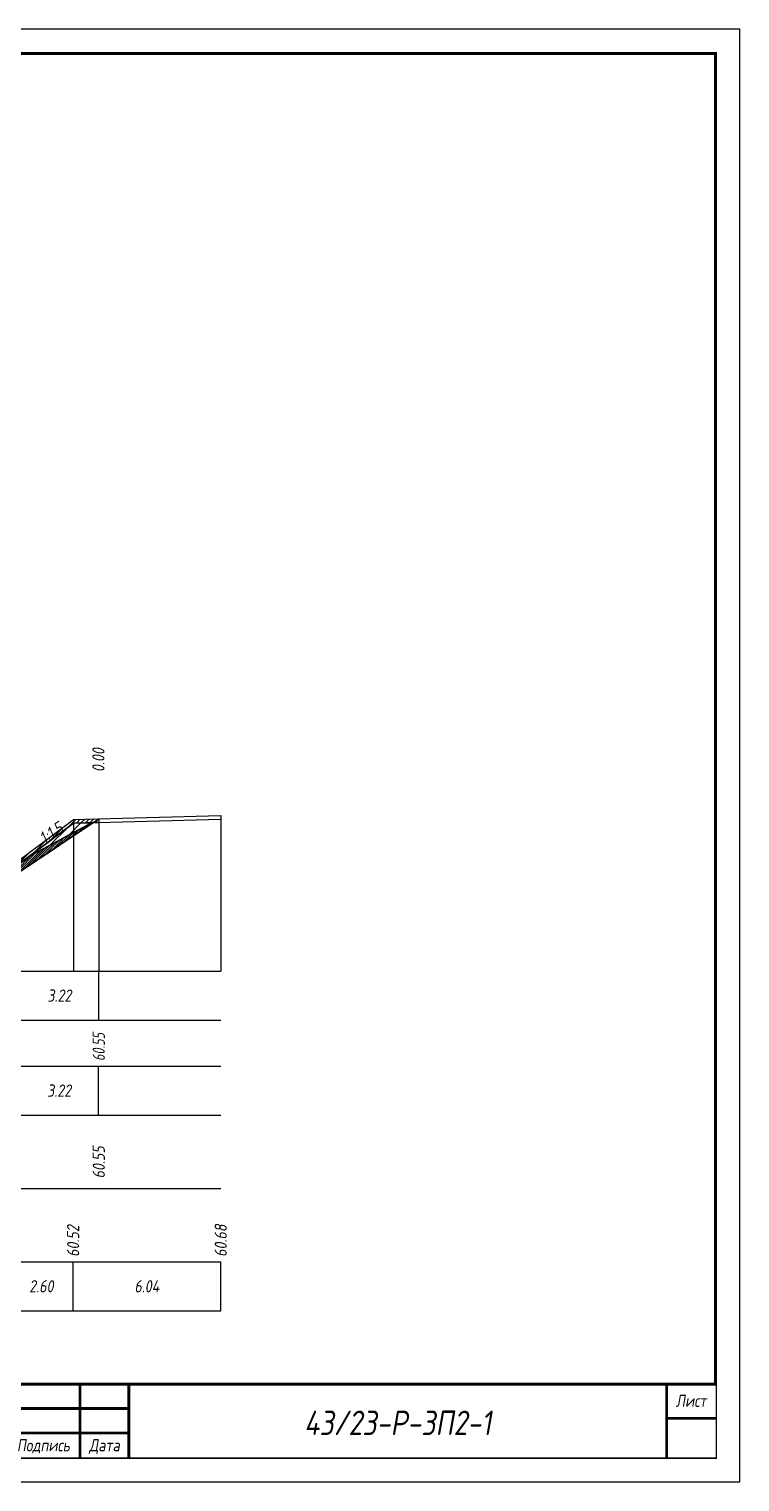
# Model space of a CAD drawing. Extents: x -717 to 1451, y -133302 to 233.
# Drawn here: x 244.5 to 389.9, y -57166.4 to -56869.4 of the extents above; entities that cross this region are included whole.
import ezdxf
from ezdxf.enums import TextEntityAlignment as Align

# ---------------------------------------------------------------- set-up
doc = ezdxf.new("R2010")
doc.units = 0
for name, color, linetype in [('Зарамочное оформление', 7, 'Continuous'), ('Код_510', 7, 'Continuous'), ('Код_514', 1, 'Continuous'), ('Код_516', 1, 'Continuous'), ('Контур_0', 7, 'Continuous'), ('Контур_508', 7, 'Continuous'), ('Контур_512', 7, 'Continuous'), ('Контур_513', 7, 'Continuous'), ('Контур_818', 7, 'Continuous'), ('Красный поперечник', 1, 'Continuous'), ('Объём_2650', 7, 'Continuous'), ('Объём_2663', 7, 'Continuous'), ('Рабочие отметки', 7, 'Continuous'), ('Таблица', 7, 'Continuous'), ('Уклоны проезжей части', 7, 'Continuous'), ('Черный поперечник', 3, 'Continuous')]:
    doc.layers.add(name, color=color, linetype=linetype)
for name, color, linetype, true_color in [('Контур_2570', 7, 'Continuous', 0x80ff00), ('Контур_2741', 4, 'Continuous', 0x00ffff), ('Контур_2742', 4, 'Continuous', 0x00ffff), ('Контур_2743', 4, 'Continuous', 0x00ffff), ('Контур_2744', 7, 'Continuous', 0xa4ffff), ('Контур_2750', 4, 'Continuous', 0x00ffff), ('Контур_2751', 4, 'Continuous', 0x00ffff), ('Контур_2752', 4, 'Continuous', 0x00ffff), ('Контур_707', 4, 'Continuous', 0x00ffff), ('Объём_2570', 7, 'Continuous', 0x80ff00), ('Объём_2600', 7, 'Continuous', 0x808000), ('Объём_2620', 2, 'Continuous', 0xffff00)]:
    doc.layers.add(name, color=color, linetype=linetype, true_color=true_color)
doc.styles.add('М', font='romand.shx', dxfattribs={"width": 0.8, "oblique": 10, "height": 2.5})

# ---------------------------------------------------------------- blocks, each defined once
blk = doc.blocks.new('Штамп')
at = {"linetype": 'Continuous'}
blk.add_wipeout([(199.95, -411.25), (384.95, -411.25), (384.95, -426.25), (199.95, -426.25)], dxfattribs=at).dxf.layer = 'Зарамочное оформление'
at = {"layer": 'Зарамочное оформление', "linetype": 'Continuous', "lineweight": -3, "const_width": 0.6, "flags": 128}
for points in [[(199.95, -426.25), (199.95, -411.25), (384.95, -411.25)], [(209.95, -411.25), (209.95, -426.25)], [(219.95, -411.25), (219.95, -426.25)], [(229.95, -411.25), (229.95, -426.25)], [(239.95, -411.25), (239.95, -426.25)], [(254.95, -411.25), (254.95, -426.25)], [(264.95, -411.25), (264.95, -426.25)], [(374.95, -411.25), (374.95, -426.25)], [(199.95, -416.25), (264.95, -416.25)], [(374.95, -418.25), (384.95, -418.25)], [(199.95, -421.25), (264.95, -421.25)]]:
    blk.add_lwpolyline(points, dxfattribs=at)
at = {"linetype": 'Continuous', "insert": (319.95, -419.17), "char_height": 5, "width": 110, "attachment_point": 5, "style": 'М'}
blk.add_mtext('{\\Q10;\\W0.8;43/23-Р-ЗП2-1}', dxfattribs=at)
at = {"layer": 'Зарамочное оформление', "linetype": 'Continuous', "style": 'М', "oblique": 10}
for s, width, p in [('Лист', 0.8, (379.95, -414.66)), ('Изм.', 0.8, (204.95, -423.75)), ('Кол.уч.', 0.7, (214.95, -423.75)), ('Лист', 0.8, (224.95, -423.75)), ('N док.', 0.7, (235.28, -423.75)), ('Подпись', 0.8, (247.45, -423.75)), ('Дата', 0.8, (259.95, -423.75))]:
    blk.add_text(s, height=2.5, dxfattribs=dict(at, width=width)).set_placement(p, align=Align.MIDDLE_CENTER)
blk = doc.blocks.new('шифр')
blk.add_blockref('Штамп', (0, -56795))

msp = doc.modelspace()

# ---------------------------------------------------------------- hatches: boundary and pattern name
at = {"layer": 'Объём_2570'}
h = msp.add_hatch(dxfattribs=at)
h.set_pattern_fill('ANSI31', color=256, scale=0.2)
h.paths.add_polyline_path([(258.785, -57031.62), (253.589, -57031.755), (240.613, -57041.478), (237.517, -57042.75), (230.242, -57042.674), (213.668, -57032.001), (210.678, -57030.506), (206.057, -57028.986), (206.057, -57028.236), (210.678, -57029.756), (213.668, -57031.251), (230.242, -57041.924), (237.517, -57042), (240.613, -57040.728), (253.589, -57031.005), (258.785, -57030.87)])
at = {"layer": 'Объём_2600'}
h = msp.add_hatch(dxfattribs=at)
h.set_pattern_fill('ANSI31', color=6, scale=0.4)
h.paths.add_polyline_path([(244.605, -57038.486), (253.589, -57031.755), (257.318, -57031.658)])
h = msp.add_hatch(dxfattribs=at)
h.set_pattern_fill('HONEY', color=5, scale=0.3)
h.paths.add_polyline_path([(257.614, -57031.65), (258.785, -57030.87), (258.785, -57031.62)])
at = {"layer": 'Объём_2620'}
h = msp.add_hatch(dxfattribs=at)
h.set_pattern_fill('ANSI31', color=2, scale=0.1)
h.paths.add_polyline_path([(242.685, -57041.603), (240.685, -57041.603), (240.54, -57041.507), (240.613, -57041.478), (244.605, -57038.486), (257.318, -57031.658), (257.614, -57031.65)])

# ---------------------------------------------------------------- linework, layer by layer
at = {"flags": 128}
msp.add_lwpolyline([(-30.054, -57166.421), (389.946, -57166.421), (389.946, -56869.421), (-30.054, -56869.421)], close=True, dxfattribs=at)
at = {"const_width": 0.6, "flags": 128}
msp.add_lwpolyline([(-10.054, -57161.421), (384.946, -57161.421), (384.946, -56874.421), (-10.054, -56874.421)], close=True, dxfattribs=at)
at = {"layer": 'Код_510'}
for p, q in [((253.535, -57131.421), (253.535, -57121.421)), ((283.731, -57131.421), (283.731, -57121.421))]:
    msp.add_line(p, q, dxfattribs=at)
at = {"layer": 'Код_514'}
msp.add_line((258.785, -57072), (258.785, -57062), dxfattribs=at)
at = {"layer": 'Код_516'}
msp.add_line((258.731, -57091.421), (258.731, -57081.421), dxfattribs=at)
at = {"layer": 'Контур_0', "flags": 128}
msp.add_lwpolyline([(242.685, -57041.603), (258.785, -57030.87), (258.785, -57030.87), (258.785, -57030.87), (258.785, -57030.87), (258.785, -57030.87), (258.785, -57030.87), (258.785, -57030.87), (258.785, -57030.87), (258.785, -57030.87), (258.785, -57030.87), (258.785, -57030.87), (258.785, -57030.87), (258.785, -57030.87)], dxfattribs=at)
at = {"layer": 'Контур_2570', "flags": 128}
msp.add_lwpolyline([(240.613, -57041.478), (253.589, -57031.755), (283.785, -57030.969)], dxfattribs=at)
at = {"layer": 'Контур_2741', "flags": 128}
msp.add_lwpolyline([(258.785, -57030.87), (258.785, -57030.87)], dxfattribs=at)
at = {"layer": 'Контур_2742', "flags": 128}
msp.add_lwpolyline([(258.785, -57030.87), (258.785, -57030.87)], dxfattribs=at)
at = {"layer": 'Контур_2743', "flags": 128}
msp.add_lwpolyline([(258.785, -57030.87), (258.785, -57030.87)], dxfattribs=at)
at = {"layer": 'Контур_2744', "flags": 128}
msp.add_lwpolyline([(258.785, -57030.87), (258.785, -57030.87)], dxfattribs=at)
msp.add_lwpolyline([(258.785, -57030.87), (258.785, -57030.87)], dxfattribs=at)
msp.add_lwpolyline([(258.785, -57030.87), (258.785, -57030.87)], dxfattribs=at)
msp.add_lwpolyline([(258.785, -57030.87), (258.785, -57030.87)], dxfattribs=at)
msp.add_lwpolyline([(258.785, -57030.87), (258.785, -57030.87)], dxfattribs=at)
msp.add_lwpolyline([(258.785, -57030.87), (258.785, -57030.87)], dxfattribs=at)
at = {"layer": 'Контур_2750', "flags": 128}
msp.add_lwpolyline([(258.785, -57030.87), (258.785, -57030.87)], dxfattribs=at)
at = {"layer": 'Контур_2751', "flags": 128}
msp.add_lwpolyline([(258.785, -57030.87), (258.785, -57030.87)], dxfattribs=at)
at = {"layer": 'Контур_2752', "flags": 128}
msp.add_lwpolyline([(258.785, -57030.87), (258.785, -57030.87)], dxfattribs=at)
at = {"layer": 'Контур_508', "flags": 128}
msp.add_lwpolyline([(104, -57041.575), (105, -57041.609), (105, -57041.108), (117.829, -57032.555), (172.47, -57030.916), (227.112, -57032.555), (240.685, -57041.603), (242.685, -57041.603), (258.785, -57030.87)], dxfattribs=at)
at = {"layer": 'Контур_512', "flags": 128}
msp.add_lwpolyline([(104, -57041.575), (105, -57041.609), (105, -57041.108), (117.829, -57032.555), (172.47, -57030.916), (227.112, -57032.555), (240.685, -57041.603), (242.685, -57041.603), (258.785, -57030.87)], dxfattribs=at)
at = {"layer": 'Контур_513', "flags": 128}
msp.add_lwpolyline([(104, -57041.575), (105, -57041.609), (105, -57041.108), (117.829, -57032.555), (172.47, -57030.916), (227.112, -57032.555), (240.685, -57041.603), (242.685, -57041.603), (258.785, -57030.87)], dxfattribs=at)
at = {"layer": 'Контур_707', "flags": 128}
msp.add_lwpolyline([(242.685, -57041.603), (258.785, -57030.87)], dxfattribs=at)
at = {"layer": 'Контур_818', "flags": 128}
msp.add_lwpolyline([(240.613, -57041.478), (253.589, -57031.755), (258.785, -57031.62)], dxfattribs=at)
at = {"layer": 'Красный поперечник'}
for p, q in [((242.685, -57041.603), (258.785, -57030.87)), ((258.785, -57030.87), (258.785, -57062))]:
    msp.add_line(p, q, dxfattribs=at)
at = {"layer": 'Объём_2570', "flags": 128}
msp.add_lwpolyline([(258.785, -57031.62), (253.589, -57031.755), (240.613, -57041.478), (237.517, -57042.75), (230.242, -57042.674), (213.668, -57032.001), (210.678, -57030.506), (206.057, -57028.986), (206.057, -57028.236), (210.678, -57029.756), (213.668, -57031.251), (230.242, -57041.924), (237.517, -57042), (240.613, -57040.728), (253.589, -57031.005), (258.785, -57030.87), (258.785, -57031.62), (258.785, -57031.62)], dxfattribs=at)
at = {"layer": 'Объём_2600', "color": 5, "flags": 128}
msp.add_lwpolyline([(257.614, -57031.65), (258.785, -57030.87), (258.785, -57031.62), (257.614, -57031.65), (257.614, -57031.65)], dxfattribs=at)
at = {"layer": 'Объём_2620', "flags": 128}
msp.add_lwpolyline([(242.685, -57041.603), (240.685, -57041.603), (240.54, -57041.507), (240.613, -57041.478), (244.605, -57038.486), (257.318, -57031.658), (257.614, -57031.65), (242.685, -57041.603), (242.685, -57041.603)], dxfattribs=at)
at = {"layer": 'Объём_2650', "color": 6, "flags": 128}
msp.add_lwpolyline([(244.605, -57038.486), (253.589, -57031.755), (257.318, -57031.658), (244.605, -57038.486), (244.605, -57038.486)], dxfattribs=at)
at = {"layer": 'Объём_2663', "flags": 128}
msp.add_lwpolyline([(242.685, -57041.603), (258.785, -57030.87)], dxfattribs=at)
at = {"layer": 'Таблица'}
for p, q in [((80, -57062), (283.785, -57062)), ((80, -57072), (283.785, -57072)), ((80, -57081.421), (283.785, -57081.421)), ((79.946, -57091.421), (283.731, -57091.421)), ((79.946, -57106.421), (283.731, -57106.421)), ((79.946, -57121.421), (283.731, -57121.421)), ((79.946, -57131.421), (283.731, -57131.421))]:
    msp.add_line(p, q, dxfattribs=at)
at = {"layer": 'Черный поперечник', "color": 7}
for p, q in [((253.589, -57031.005), (253.589, -57062)), ((283.785, -57030.219), (283.785, -57062))]:
    msp.add_line(p, q, dxfattribs=at)
at = {"layer": 'Черный поперечник', "flags": 128}
msp.add_lwpolyline([(240.613, -57040.728), (253.589, -57031.005), (283.785, -57030.219)], dxfattribs=at)

# ---------------------------------------------------------------- texts
at = {"linetype": 'Continuous', "style": 'М', "oblique": 10, "width": 0.8}
msp.add_text('187', height=2.5, dxfattribs=at).set_placement((380.312, -57157.509), align=Align.MIDDLE)
at = {"layer": 'Код_510', "style": 'М', "oblique": 10, "width": 0.8}
for s, p in [('60.52', (253.535, -57120.421)), ('60.68', (283.731, -57120.421))]:
    msp.add_text(s, height=2.5, rotation=90, dxfattribs=at).set_placement(p, align=Align.MIDDLE_LEFT)
for s, p in [('2.60', (247.047, -57126.421)), ('6.04', (268.633, -57126.421))]:
    msp.add_text(s, height=2.5, dxfattribs=at).set_placement(p, align=Align.MIDDLE_CENTER)
at = {"layer": 'Код_514', "style": 'М', "oblique": 10, "width": 0.8}
msp.add_text('3.22', height=2.5, dxfattribs=at).set_placement((250.735, -57067), align=Align.MIDDLE_CENTER)
at = {"layer": 'Код_514', "style": 'М', "oblique": 10, "width": 0.7}
msp.add_text('60.55', height=2.5, rotation=90, dxfattribs=at).set_placement((258.785, -57080.382), align=Align.MIDDLE_LEFT)
at = {"layer": 'Код_516', "style": 'М', "oblique": 10, "width": 0.8}
msp.add_text('3.22', height=2.5, dxfattribs=at).set_placement((250.68, -57086.421), align=Align.MIDDLE_CENTER)
msp.add_text('60.55', height=2.5, rotation=90, dxfattribs=at).set_placement((258.785, -57104.371), align=Align.MIDDLE_LEFT)
at = {"layer": 'Рабочие отметки', "color": 1, "style": 'М', "oblique": 10, "width": 0.8}
msp.add_text('0.00', height=2.5, rotation=90, dxfattribs=at).set_placement((258.707, -57021.301), align=Align.MIDDLE_LEFT)
at = {"layer": 'Уклоны проезжей части', "color": 1, "style": 'М', "oblique": 10, "width": 0.8}
msp.add_text('1:1.5', height=2.5, rotation=33.69007, dxfattribs=at).set_placement((250.18, -57035.405), align=Align.BOTTOM_CENTER)

# ---------------------------------------------------------------- next in the draw order: block references
msp.add_blockref('шифр', (0, 59.829))

doc.saveas('drawing.dxf')
